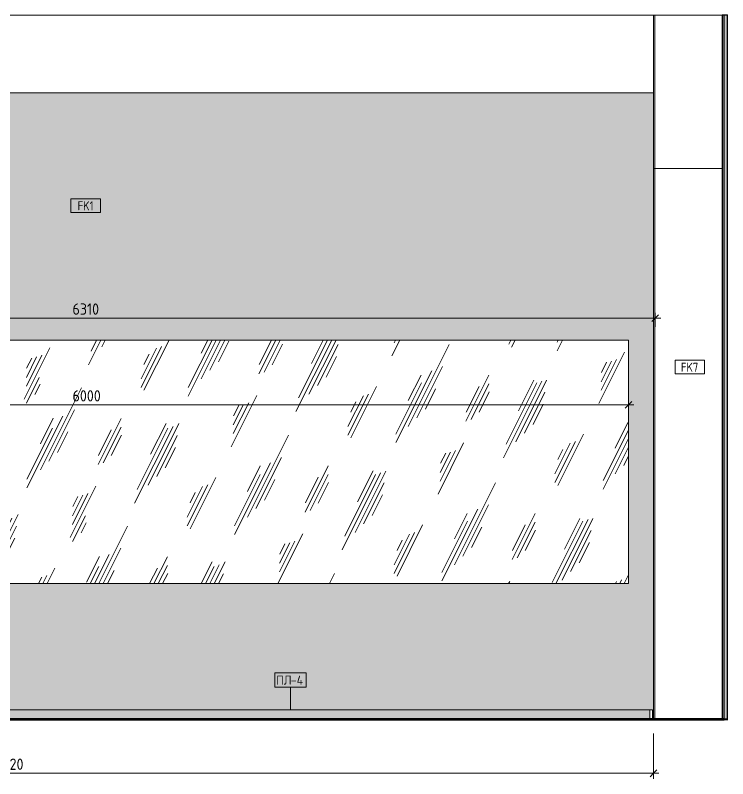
# Model space of a CAD drawing. Header units: millimetres. Extents: x 98018 to 155899, y -1987 to 21700.
# Drawn here: x 127277 to 131223, y 3869 to 8100 of the extents above; entities that cross this region are included whole.
import ezdxf

# ---------------------------------------------------------------- set-up
doc = ezdxf.new("R2010")
doc.units = ezdxf.units.MM
for name, color, linetype, lineweight in [('A-ANNO-DIMS', 7, 'Continuous', 9), ('A-ANNO-DIMS-25', 7, 'Continuous', 9), ('A-FLOR', 7, 'Continuous', 9), ('A-GENM', 7, 'Continuous', 9), ('A-GENM-IDEN', 7, 'Continuous', 9), ('A-WALL-IDEN', 7, 'Continuous', 9), ('A-WALL-PATT', 7, 'Continuous', 9), ('I-WALL', 7, 'Continuous', 9)]:
    doc.layers.add(name, color=color, linetype=linetype, lineweight=lineweight)
for name, color, linetype, lineweight, true_color in [('A-DETL', 9, 'Continuous', 9, 0x808080), ('A-DETL-GENF-1', 9, 'Continuous', 9, 0x808080), ('A-FLOR-FNSH-2', 7, 'Continuous', 30, 0x3c3c3c), ('A-WALL-5', 7, 'Continuous', 30, 0x3c3c3c), ('A-WALL-FNSH-3', 7, 'Continuous', 30, 0x3c3c3c), ('I-WALL-1', 7, 'Continuous', 9, 0x787878)]:
    doc.layers.add(name, color=color, linetype=linetype, lineweight=lineweight, true_color=true_color)
doc.styles.add('GOST Common_1', font='GOST_Common.ttf', dxfattribs={"height": 50})
doc.styles.add('GOST Common_2', font='GOST_Common.ttf', dxfattribs={"width": 0.9, "height": 50})
doc.styles.add('ISOCPEUR_1', font='isocpeur.ttf', dxfattribs={"width": 0.9, "height": 62.5})
doc.dimstyles.new('ISO-2_5_0_9К_БОЛЬШОЙ_1', dxfattribs={"dimscale": 304.8, "dimtxt": 62.248823, "dimasz": 0.123031, "dimexe": 0.098425, "dimexo": 0.246063, "dimgap": 0, "dimtad": 1, "dimdec": 0, "dimrnd": 10, "dimzin": 0, "dimdsep": 46, "dimtxsty": 'ISOCPEUR_1', "dimblk1": 'OBLIQUE', "dimblk2": 'OBLIQUE', "dimsah": 1, "dimcen": 0.09, "dimdle": 0.098425, "dimazin": 0, "dimtfac": 1, "dimtdec": 4, "dimtix": 1, "dimtmove": 0, "dimatfit": 3, "dimfxl": 1, "dimtvp": 1, "dimtolj": 1, "dimtzin": 0, "dimarcsym": 2})
pattern_1 = [(0, (130816.8, 4200), (0, 3050), []), (90, (130816.8, 4200), (-1300, 8e-14), [])]

# ---------------------------------------------------------------- blocks, each defined once
blk = doc.blocks.new('Плинтус - Плинтус светлый _сад_-32863619-Развертка 2_49-2')
at = {"layer": 'A-GENM'}
blk.add_hatch(color=256, dxfattribs=at).paths.add_polyline_path([(-14121.6, 4200), (-14031, 4200), (-14031, 4250), (-20285, 4250), (-20285, 4200), (-14543.5, 4200)])
for p, q in [((-20285, 4250), (-14031, 4250)), ((-14031, 4250), (-14016, 4250)), ((-14031, 4200), (-14031, 4250)), ((-14016, 4250), (-14016, 4200))]:
    blk.add_line(p, q, dxfattribs=at)
blk = doc.blocks.new('DIMBLOCK20-Развертка 2_49-2')
at = {"layer": 'A-ANNO-DIMS-25'}
for p, q in [((123692.3, 4125), (123692.3, 3868.8)), ((123692.3, 3898.8), (123692.3, 4120)), ((130811.3, 4120), (130811.3, 3868.8)), ((130811.3, 3898.8), (130811.3, 4120)), ((123662.3, 3898.8), (130841.3, 3898.8))]:
    blk.add_line(p, q, dxfattribs=at)
at = {"layer": 'A-ANNO-DIMS-25', "lineweight": 20}
for p, q in [((123692.3, 3898.8), (123673.5, 3880)), ((123692.3, 3898.8), (123711, 3917.5)), ((130811.3, 3898.8), (130792.5, 3880)), ((130811.3, 3898.8), (130830, 3917.5))]:
    blk.add_line(p, q, dxfattribs=at)
at = {"layer": 'A-ANNO-DIMS-25', "color": 0, "insert": (127178.1, 3980.4), "char_height": 62.5, "width": 176.691, "attachment_point": 1, "line_spacing_factor": 1.149209, "style": 'ISOCPEUR_1'}
blk.add_mtext('7120', dxfattribs=at)
blk = doc.blocks.new('_Oblique')
at = {"color": 0, "linetype": 'ByBlock', "lineweight": -2}
blk.add_line((-0.5, -0.5), (0.5, 0.5), dxfattribs=at)
blk = doc.blocks.new('Mark Reiling - Mark Reiling-26174330-Развертка 2_49-2')
at = {"layer": 'A-GENM-IDEN'}
for p, q in [((-16108.5, 4455.4), (-16108.5, 4376.5)), ((-16108.5, 4455.4), (-15935, 4455.4)), ((-15935, 4455.4), (-16108.5, 4455.4)), ((-16108.5, 4455.4), (-16108.5, 4376.5)), ((-15935, 4376.5), (-15935, 4455.4)), ((-15935, 4376.5), (-15935, 4455.4)), ((-16108.5, 4376.5), (-15935, 4376.5)), ((-16108.5, 4376.5), (-15935, 4376.5))]:
    blk.add_line(p, q, dxfattribs=at)
blk = doc.blocks.new('М_стена_0001 - Типоразмер_без рамки-25382661-Развертка 2_49-2')
at = {"layer": 'A-WALL-IDEN'}
for p, q in [((-17073.6, 7082.5), (-17236.8, 7082.5)), ((-17236.8, 7082.5), (-17236.8, 7007.5)), ((-17073.6, 7007.5), (-17073.6, 7082.5)), ((-17236.8, 7007.5), (-17073.6, 7007.5))]:
    blk.add_line(p, q, dxfattribs=at)
blk = doc.blocks.new('DIMBLOCK23-Развертка 2_49-2')
at = {"layer": 'A-ANNO-DIMS-25'}
for p, q in [((124673.2, 5891.9), (124673.2, 5970.4)), ((130673.2, 5891.9), (130673.2, 5970.4)), ((124643.2, 5940.4), (130703.2, 5940.4)), ((124673.2, 5940.4), (124673.2, 5891.9)), ((130673.2, 5940.4), (130673.2, 5891.9))]:
    blk.add_line(p, q, dxfattribs=at)
at = {"layer": 'A-ANNO-DIMS-25', "lineweight": 20}
for p, q in [((124673.2, 5940.4), (124654.4, 5921.7)), ((124673.2, 5940.4), (124691.9, 5959.2)), ((130673.2, 5940.4), (130654.4, 5921.7)), ((130673.2, 5940.4), (130691.9, 5959.2))]:
    blk.add_line(p, q, dxfattribs=at)
at = {"layer": 'A-ANNO-DIMS-25', "color": 0, "insert": (127594.2, 6022.1), "char_height": 62.5, "width": 189.619, "attachment_point": 1, "line_spacing_factor": 1.149209, "style": 'ISOCPEUR_1'}
blk.add_mtext('6000', dxfattribs=at)
blk = doc.blocks.new('DIMBLOCK24-Развертка 2_49-2')
at = {"layer": 'A-ANNO-DIMS-25'}
for p, q in [((124514.3, 6372.9), (124514.3, 6451.4)), ((130821.3, 6372.9), (130821.3, 6451.4)), ((124484.3, 6421.4), (130851.3, 6421.4)), ((124514.3, 6421.4), (124514.3, 6372.9)), ((130821.3, 6421.4), (130821.3, 6372.9))]:
    blk.add_line(p, q, dxfattribs=at)
at = {"layer": 'A-ANNO-DIMS-25', "lineweight": 20}
for p, q in [((124514.3, 6421.4), (124533, 6440.2)), ((130821.3, 6421.4), (130840, 6440.2)), ((124514.3, 6421.4), (124495.5, 6402.7)), ((130821.3, 6421.4), (130802.5, 6402.7))]:
    blk.add_line(p, q, dxfattribs=at)
at = {"layer": 'A-ANNO-DIMS-25', "color": 0, "insert": (127594.1, 6503.1), "char_height": 62.5, "width": 176.691, "attachment_point": 1, "line_spacing_factor": 1.149209, "style": 'ISOCPEUR_1'}
blk.add_mtext('6310', dxfattribs=at)

msp = doc.modelspace()

# ---------------------------------------------------------------- hatches: boundary and pattern name
at = {"layer": 'A-DETL-GENF-1'}
h = msp.add_hatch(dxfattribs=at)
h.set_pattern_fill('FP_18', color=256, style=0, pattern_type=2)
h.set_pattern_definition([(63.435, (144801.9, 31.75), (-255.583, 766.747), [317.5, -190.5, 317.5, -190.5, -403.903]), (63.435, (144801.9, 31.75), (-255.583, 766.747), [-1016, 127, -276.903]), (63.435, (144786, 47.6), (-255.583, 766.747), [254, -317.5, 190.5, -190.5, -467.403]), (63.435, (144786, 47.6), (-255.583, 766.747), [-952.5, 222.25, -245.153]), (63.435, (144786, 95.25), (-255.583, 766.747), [190.5, -381, 127, -190.5, -530.903]), (63.435, (144786, 95.25), (-255.583, 766.747), [-889, 285.75, -245.153]), (63.435, (144833.64, 47.6), (-255.583, 766.747), [190.5, -381, 158.75, -6404.65]), (63.435, (144881.27, 95.25), (-255.583, 766.747), [95.25, -476.25, 63.5, -6499.9]), (63.435, (144801.9, 174.6), (-255.583, 766.747), [63.5, -476.25, 63.5, -254, -562.653]), (63.435, (144801.9, 174.6), (-255.583, 766.747), [-857.25, 158.75, -403.903]), (63.435, (145087.64, 127), (-255.583, 766.747), [317.5, -476.25, 381, -251.503]), (63.435, (145087.64, 79.4), (-255.583, 766.747), [444.5, -317.5, 476.25, -188.003]), (63.435, (145119.4, 95.25), (-255.583, 766.747), [508, -254, 381, -276.903]), (63.435, (145167, 142.9), (-255.583, 766.747), [317.5, -444.5, 254, -403.903]), (63.435, (145119.4, 238.1), (-255.583, 766.747), [158.75, -635, 190.5, -435.653]), (63.435, (145214.64, 190.5), (-255.583, 766.747), [127, -635, 127, -530.903])])
h.paths.add_polyline_path([(127447.2, 4950), (130673.2, 4950), (130673.2, 6300), (124673.2, 6300), (124673.2, 4950), (125714.2, 4950)])
at = {"layer": 'A-WALL-PATT'}
h = msp.add_hatch(dxfattribs=at)
h.set_pattern_fill('FP_17', color=256, style=0, pattern_type=2)
h.set_pattern_definition(pattern_1)
h.paths.add_polyline_path([(130811.3, 4200), (130822.3, 4200), (130822.3, 8100), (130811.3, 8100), (130811.3, 4683)])
h = msp.add_hatch(dxfattribs=at)
h.set_pattern_fill('FP_17', color=256, style=0, pattern_type=2)
h.set_pattern_definition(pattern_1)
h.paths.add_polyline_path([(130922.3, 4200), (131191.3, 4200), (131191.3, 8100), (130822.3, 8100), (130822.3, 4200), (130843.9, 4200)])
h = msp.add_hatch(color=256, dxfattribs=at)
h.paths.add_polyline_path([(130811.3, 4200), (130811.3, 7670), (124514.3, 7670), (124514.3, 4250), (130806.3, 4250), (130806.3, 4200)])
h.paths.add_polyline_path([(125038.5, 4950), (124673.2, 4950), (124673.2, 6300), (130673.2, 6300), (130673.2, 4950), (125559.5, 4950)])
at = {"layer": 'I-WALL'}
msp.add_hatch(color=256, dxfattribs=at).paths.add_polyline_path([(131202.3, 4195), (131222.3, 4195), (131222.3, 4200), (131202.3, 4200)])
at = {"layer": 'I-WALL-1'}
h = msp.add_hatch(dxfattribs=at)
h.set_pattern_fill('FP_16', color=256, style=0, pattern_type=2)
h.set_pattern_definition([(0, (144738.3936, 0), (30.48, 7.62), [2.515, -20.345, 2.515, -20.345, -121.92]), (0, (144738.3936, 0), (30.48, 7.62), [-45.72, 2.515, -43.205, 2.515, -20.345, -53.34]), (0, (144738.3936, 0), (30.48, 7.62), [-114.3, 2.515, -12.725, 2.515, -35.585]), (120, (144749.8236, 3.81), (-21.8391136, 22.5864543), [2.515, -20.345, 2.515, -20.345, -121.92]), (120, (144749.8236, 3.81), (-21.8391136, 22.5864543), [-45.72, 2.515, -43.205, 2.515, -20.345, -53.34]), (120, (144749.8236, 3.81), (-21.8391136, 22.5864543), [-114.3, 2.515, -12.725, 2.515, -35.585]), (240, (144753.6336, 19.05), (-8.6408864, -30.2064543), [2.515, -20.345, 2.515, -20.345, -121.92]), (240, (144753.6336, 19.05), (-8.6408864, -30.2064543), [-45.72, 2.515, -43.205, 2.515, -20.345, -53.34]), (240, (144753.6336, 19.05), (-8.6408864, -30.2064543), [-114.3, 2.515, -12.725, 2.515, -35.585])])
h.paths.add_polyline_path([(131202.3, 4200), (131222.3, 4200), (131222.3, 8100), (131202.3, 8100), (131202.3, 4683)])

# ---------------------------------------------------------------- linework, layer by layer
at = {"layer": 'A-DETL'}
for p, q in [((130673.2, 6300), (124673.2, 6300)), ((130673.2, 4950), (130673.2, 6300)), ((124673.2, 4950), (130673.2, 4950))]:
    msp.add_line(p, q, dxfattribs=at)
at = {"layer": 'A-FLOR'}
for p, q in [((123671.8, 8100), (131222.6, 8100)), ((130811.3, 7670), (124514.3, 7670)), ((131222.6, 4195), (123672.3, 4195))]:
    msp.add_line(p, q, dxfattribs=at)
at = {"layer": 'A-FLOR-FNSH-2'}
for p, q in [((123692.3, 4195), (131191.3, 4195)), ((131202.3, 4200), (123693.3, 4200))]:
    msp.add_line(p, q, dxfattribs=at)
at = {"layer": 'A-GENM-IDEN'}
msp.add_line((128800.5, 4250), (128800.5, 4375.5), dxfattribs=at)
at = {"layer": 'A-WALL-5'}
for p, q in [((131222.3, 8100), (131202.3, 8100)), ((131222.3, 4200), (131222.3, 8100)), ((131202.3, 4200), (131222.3, 4200))]:
    msp.add_line(p, q, dxfattribs=at)
at = {"layer": 'A-WALL-FNSH-3'}
for p, q in [((131202.3, 8100), (131191.3, 8100)), ((131191.3, 8100), (131191.3, 4195)), ((131202.3, 4195), (131202.3, 8100)), ((131191.3, 4195), (131202.3, 4195))]:
    msp.add_line(p, q, dxfattribs=at)
at = {"layer": 'I-WALL'}
for p, q in [((130811.3, 4200), (130811.3, 8100)), ((131222.3, 8100.1), (131222.3, 4194.9))]:
    msp.add_line(p, q, dxfattribs=at)

# ---------------------------------------------------------------- block references
at = {"layer": 'A-GENM'}
msp.add_blockref('Плинтус - Плинтус светлый _сад_-32863619-Развертка 2_49-2', (144822.3, 0), dxfattribs=at)
at = {"layer": 'A-GENM-IDEN'}
msp.add_blockref('Mark Reiling - Mark Reiling-26174330-Развертка 2_49-2', (144822.3, 0), dxfattribs=at)
at = {"layer": 'A-WALL-IDEN'}
for p in [(144822.3, 0), (148168.5, -894.4)]:
    msp.add_blockref('М_стена_0001 - Типоразмер_без рамки-25382661-Развертка 2_49-2', p, dxfattribs=at)

# ---------------------------------------------------------------- texts
at = {"layer": 'A-GENM-IDEN', "char_height": 50, "attachment_point": 1, "style": 'GOST Common_1'}
for s, insert, width in [('ПЛ', (128722, 4440.4), 98.207), ('-4', (128803, 4440.4), 94.198)]:
    msp.add_mtext(s, dxfattribs=dict(at, insert=insert, width=width))
at = {"layer": 'A-WALL-IDEN', "char_height": 50, "attachment_point": 1, "style": 'GOST Common_2'}
for s, insert, width in [('FK1', (127622.2, 7068.9), 111.835), ('FK7', (130963.3, 6174.5), 124.462)]:
    msp.add_mtext(s, dxfattribs=dict(at, insert=insert, width=width))

# ---------------------------------------------------------------- dimensions: what is measured, and where the dimension line sits
at = {"layer": 'A-ANNO-DIMS'}
for base, p1, p2, override, picture, middle in [((130821.3, 6421.4), (124514.3, 6447.9), (130821.3, 6447.9), {"dimpost": '<>', "dimfxl": 6307}, 'DIMBLOCK24-Развертка 2_49-2', (127667.8, 6452.7)), ((130673.2, 5940.4), (124673.2, 5966.9), (130673.2, 5966.9), {"dimpost": '<>', "dimfxl": 6000}, 'DIMBLOCK23-Развертка 2_49-2', (127673.2, 5971.7)), ((130811.3, 3898.8), (123692.3, 4200), (130811.3, 4195), {"dimpost": '<>', "dimfxl": 7119.001756}, 'DIMBLOCK20-Развертка 2_49-2', (127251.8, 3930))]:
    dim = msp.add_linear_dim(base=base, p1=p1, p2=p2, dimstyle='ISO-2_5_0_9К_БОЛЬШОЙ_1', override=override, dxfattribs=at)
    dim.commit()
    dim.dimension.update_dxf_attribs({"geometry": picture, "text_midpoint": middle})

doc.saveas('drawing.dxf')
